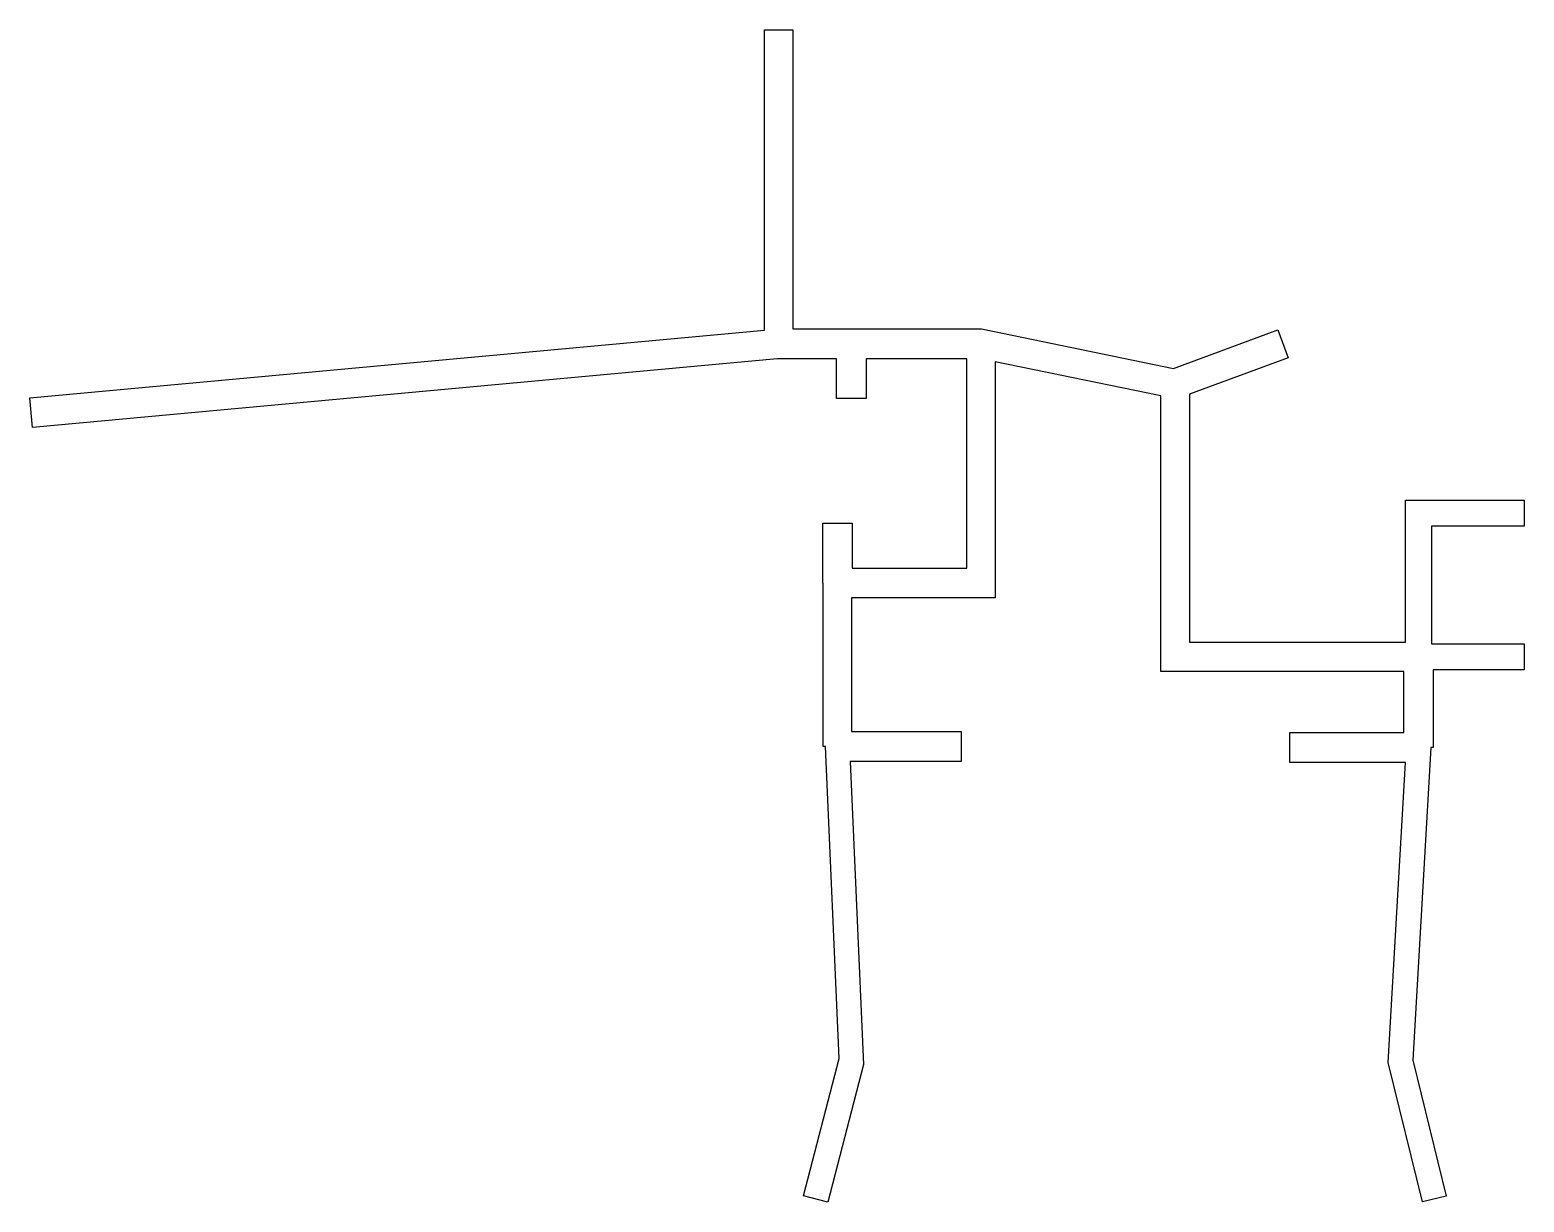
# Model space of a CAD drawing. Header units: millimetres. Extents: x -70.5 to 4.5, y -0.2 to 58.7.
import ezdxf

# ---------------------------------------------------------------- set-up
doc = ezdxf.new("R2010")
doc.units = ezdxf.units.MM

msp = doc.modelspace()

# ---------------------------------------------------------------- linework, layer by layer
msp.add_lwpolyline([(-32.974, 42.14), (-70.331, 38.703), (-70.469, 40.197), (-33.61, 43.588), (-33.61, 58.65), (-32.19, 58.65), (-32.19, 43.66), (-29.25, 43.66), (-29.25, 43.645), (-22.729, 43.645), (-13.088, 41.667), (-7.86, 43.603), (-7.34, 42.197), (-12.28, 40.367), (-12.28, 27.935), (-1.45, 27.935), (-1.45, 35.05), (4.5, 35.05), (4.5, 33.75), (-0.15, 33.75), (-0.15, 27.85), (4.5, 27.85), (4.5, 26.55), (-0.07, 26.55), (-0.07, 22.65), (-0.184, 22.65), (-1.081, 6.957), (0.597, 0.147), (-0.597, -0.147), (-2.319, 6.843), (-1.459, 21.895), (-7.25, 21.895), (-7.25, 23.405), (-1.53, 23.405), (-1.53, 26.465), (-13.72, 26.465), (-13.72, 40.298), (-22.04, 42.005), (-22.04, 30.15), (-29.24, 30.15), (-29.24, 23.455), (-23.75, 23.455), (-23.75, 21.945), (-29.311, 21.945), (-28.638, 6.751), (-30.44, -0.159), (-31.66, 0.159), (-29.862, 7.049), (-30.556, 22.7), (-30.66, 22.7), (-30.66, 30.9), (-30.68, 30.9), (-30.68, 33.9), (-29.22, 33.9), (-29.22, 31.65), (-23.46, 31.65), (-23.46, 42.155), (-28.505, 42.155), (-28.505, 40.15), (-29.995, 40.15), (-29.995, 42.14)], close=True)

doc.saveas('drawing.dxf')
